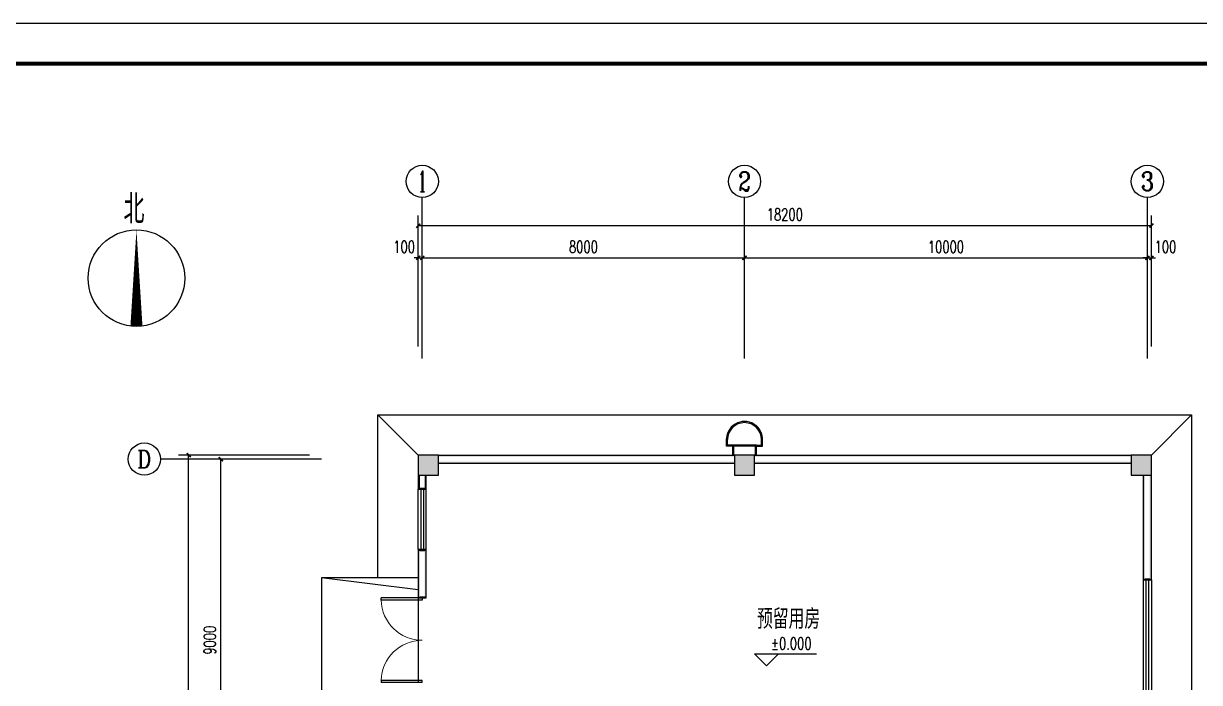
# Model space of a CAD drawing. Extents: x 5211311 to 5622788, y -441754 to -251897.
# Drawn here: x 5531773 to 5560967, y -381486 to -365114 of the extents above; entities that cross this region are included whole.
import ezdxf
from ezdxf.enums import TextEntityAlignment as Align

# ---------------------------------------------------------------- set-up
doc = ezdxf.new("R2010")
doc.units = 0
doc.header["$LTSCALE"] = 1000
doc.header["$MEASUREMENT"] = 0
doc.layers.get('0').update_dxf_attribs({"linetype": 'CONTINUOUS'})
doc.layers.get('Defpoints').update_dxf_attribs({"linetype": 'CONTINUOUS'})
for name, color, linetype in [('AXIS_TEXT', 7, 'CONTINUOUS'), ('PUB_HATCH', 8, 'CONTINUOUS'), ('PUB_TITLE', 4, 'CONTINUOUS'), ('建筑底图', 251, 'CONTINUOUS')]:
    doc.layers.add(name, color=color, linetype=linetype)
doc.styles.add('_HZTXT', font='txt.shx', dxfattribs={"width": 0.8, "bigfont": 'HZTXT.shx'})
doc.styles.add('_TCH_AXIS', font='COMPLEX', dxfattribs={"bigfont": 'GBCBIG'})
doc.styles.add('_TCH_DIM', font='SIMPLEX', dxfattribs={"bigfont": 'GBCBIG'})
doc.styles.add('_TCH_DIM_T3', font='SIMPLEX', dxfattribs={"width": 0.705882, "bigfont": 'GBCBIG'})
doc.styles.add('COMPLEX', font='COMPLEX')
doc.dimstyles.new('_TCH_ARCH&&100', dxfattribs={"dimtxt": 297.5, "dimasz": 100, "dimexe": 250, "dimexo": 300, "dimgap": 126.25, "dimtad": 1, "dimdec": 0, "dimzin": 0, "dimdsep": 46, "dimtxsty": '_TCH_DIM_T3', "dimblk": 'ARCHTICK', "dimcen": 0.09, "dimclrt": 7, "dimazin": 2, "dimtfac": 1, "dimtdec": 0, "dimtix": 1, "dimtmove": 2, "dimatfit": 3, "dimfxl": 0, "dimtolj": 1, "dimtzin": 0, "dimarcsym": 0})

# ---------------------------------------------------------------- blocks, each defined once
blk = doc.blocks.new('$TCHSYS$WIN2D')
for p, q in [((-0.5, 0.5), (0.5, 0.5)), ((-0.5, 0.5), (-0.5, -0.5)), ((0.5, 0.5), (0.5, -0.5)), ((0.5, 0.1667), (-0.5, 0.1667)), ((0.5, -0.1667), (-0.5, -0.1667)), ((-0.5, -0.5), (0.5, -0.5))]:
    blk.add_line(p, q)
blk = doc.blocks.new('$DorLib2D$00000002')
for p, q in [((-0.5, 0), (-0.5, 0.4875)), ((-0.475, 0.4875), (-0.5, 0.4875)), ((-0.475, 0), (-0.475, 0.4875)), ((0.475, 0), (0.475, 0.4875)), ((0.475, 0.4875), (0.5, 0.4875)), ((0.5, 0), (0.5, 0.4875)), ((-0.5, 0), (-0.475, 0)), ((0.5, 0), (0.475, 0))]:
    blk.add_line(p, q)
at = {"lineweight": 13}
for centre, start, end in [((-0.4875, 0), 0, 88.53072), ((0.4875, 0), 91.46928, 180)]:
    blk.add_arc(centre, 0.4875, start, end, dxfattribs=at)
blk = doc.blocks.new('_FZH')
blk.add_lwpolyline([(-0.5, -0.5), (0.5, -0.5), (0.5, 0.5), (-0.5, 0.5)], close=True)
at = {"layer": 'PUB_HATCH'}
blk.add_solid([(-0.5, -0.5), (0.5, -0.5), (-0.5, 0.5), (0.5, 0.5)], dxfattribs=at)
blk = doc.blocks.new('_ArchTick')
at = {"color": 0, "linetype": 'ByBlock', "const_width": 0.4}
blk.add_lwpolyline([(-0.5, -0.5), (0.5, 0.5)], dxfattribs=at)
blk = doc.blocks.new('*D122')
at = {"layer": 'Defpoints', "color": 0, "transparency": 16777216}
for p in [(5536673, -375936), (5539173, -375936), (5539173, -384936)]:
    blk.add_point(p, dxfattribs=at)
at = {"layer": '建筑底图', "color": 0, "lineweight": -2, "transparency": 16777216}
for p, q in [((5538873, -375936), (5536423, -375936)), ((5536673, -384936), (5536673, -375936)), ((5538873, -384936), (5536423, -384936))]:
    blk.add_line(p, q, dxfattribs=at)
at = {"layer": '建筑底图', "color": 0, "lineweight": -2, "transparency": 16777216, "xscale": 100, "yscale": 100, "zscale": 100}
for p, rotation in [((5536673, -375936), 90), ((5536673, -384936), 270)]:
    blk.add_blockref('_ArchTick', p, dxfattribs=dict(at, rotation=rotation))
at = {"layer": '建筑底图', "color": 7, "transparency": 16777216, "insert": (5536398, -380436), "char_height": 297.5, "attachment_point": 5, "rotation": 90, "style": '_TCH_DIM_T3'}
blk.add_mtext('\\A1;9000', dxfattribs=at)
blk = doc.blocks.new('*D123')
at = {"layer": 'Defpoints', "color": 0, "transparency": 16777216}
for p in [(5535873, -375836), (5539173, -375836), (5539173, -398036)]:
    blk.add_point(p, dxfattribs=at)
at = {"layer": '建筑底图', "color": 0, "lineweight": -2, "transparency": 16777216}
for p, q in [((5538873, -375836), (5535623, -375836)), ((5535873, -398036), (5535873, -375836)), ((5538873, -398036), (5535623, -398036))]:
    blk.add_line(p, q, dxfattribs=at)
at = {"layer": '建筑底图', "color": 0, "lineweight": -2, "transparency": 16777216, "xscale": 100, "yscale": 100, "zscale": 100}
for p, rotation in [((5535873, -375836), 90), ((5535873, -398036), 270)]:
    blk.add_blockref('_ArchTick', p, dxfattribs=dict(at, rotation=rotation))
at = {"layer": '建筑底图', "color": 7, "transparency": 16777216, "insert": (5535598, -386936), "char_height": 297.5, "attachment_point": 5, "rotation": 90, "style": '_TCH_DIM_T3'}
blk.add_mtext('\\A1;22200', dxfattribs=at)
blk = doc.blocks.new('_AXISO')
blk.add_circle((0, 0), 0.5)
at = {"layer": 'AXIS_TEXT', "style": 'COMPLEX', "width": 1.041667}
blk.add_attdef('A', text='', height=0.56, dxfattribs=at).set_placement((-0.25, -0.28), (0.25, -0.28), align=Align.FIT)
blk = doc.blocks.new('*D124')
at = {"layer": 'Defpoints', "color": 0, "transparency": 16777216}
for p in [(5541673, -370936), (5541573, -373436), (5541673, -373436)]:
    blk.add_point(p, dxfattribs=at)
at = {"layer": '建筑底图', "color": 0, "lineweight": -2, "transparency": 16777216}
for p, q in [((5541573, -373136), (5541573, -370686)), ((5541673, -373136), (5541673, -370686)), ((5541573, -370936), (5541473, -370936)), ((5541573, -370936), (5541673, -370936)), ((5541673, -370936), (5541773, -370936))]:
    blk.add_line(p, q, dxfattribs=at)
at = {"layer": '建筑底图', "color": 0, "lineweight": -2, "transparency": 16777216, "xscale": 100, "yscale": 100, "zscale": 100}
blk.add_blockref('_ArchTick', (5541573, -370936), dxfattribs=at)
at = {"layer": '建筑底图', "color": 0, "lineweight": -2, "transparency": 16777216, "xscale": 100, "yscale": 100, "zscale": 100, "rotation": 180}
blk.add_blockref('_ArchTick', (5541673, -370936), dxfattribs=at)
at = {"layer": '建筑底图', "color": 7, "transparency": 16777216, "insert": (5541223, -370661), "char_height": 297.5, "attachment_point": 5, "style": '_TCH_DIM_T3'}
blk.add_mtext('\\A1;100', dxfattribs=at)
blk = doc.blocks.new('*D125')
at = {"layer": 'Defpoints', "color": 0, "transparency": 16777216}
for p in [(5549673, -370936), (5541673, -373436), (5549673, -373436)]:
    blk.add_point(p, dxfattribs=at)
at = {"layer": '建筑底图', "color": 0, "lineweight": -2, "transparency": 16777216}
for p, q in [((5541673, -373136), (5541673, -370686)), ((5549673, -373136), (5549673, -370686)), ((5541673, -370936), (5549673, -370936))]:
    blk.add_line(p, q, dxfattribs=at)
at = {"layer": '建筑底图', "color": 0, "lineweight": -2, "transparency": 16777216, "xscale": 100, "yscale": 100, "zscale": 100, "rotation": 180}
blk.add_blockref('_ArchTick', (5541673, -370936), dxfattribs=at)
at = {"layer": '建筑底图', "color": 0, "lineweight": -2, "transparency": 16777216, "xscale": 100, "yscale": 100, "zscale": 100}
blk.add_blockref('_ArchTick', (5549673, -370936), dxfattribs=at)
at = {"layer": '建筑底图', "color": 7, "transparency": 16777216, "insert": (5545673, -370661), "char_height": 297.5, "attachment_point": 5, "style": '_TCH_DIM_T3'}
blk.add_mtext('\\A1;8000', dxfattribs=at)
blk = doc.blocks.new('*D126')
at = {"layer": 'Defpoints', "color": 0, "transparency": 16777216}
for p in [(5559673, -370936), (5549673, -373436), (5559673, -373436)]:
    blk.add_point(p, dxfattribs=at)
at = {"layer": '建筑底图', "color": 0, "lineweight": -2, "transparency": 16777216}
for p, q in [((5549673, -373136), (5549673, -370686)), ((5559673, -373136), (5559673, -370686)), ((5549673, -370936), (5559673, -370936))]:
    blk.add_line(p, q, dxfattribs=at)
at = {"layer": '建筑底图', "color": 0, "lineweight": -2, "transparency": 16777216, "xscale": 100, "yscale": 100, "zscale": 100, "rotation": 180}
blk.add_blockref('_ArchTick', (5549673, -370936), dxfattribs=at)
at = {"layer": '建筑底图', "color": 0, "lineweight": -2, "transparency": 16777216, "xscale": 100, "yscale": 100, "zscale": 100}
blk.add_blockref('_ArchTick', (5559673, -370936), dxfattribs=at)
at = {"layer": '建筑底图', "color": 7, "transparency": 16777216, "insert": (5554673, -370661), "char_height": 297.5, "attachment_point": 5, "style": '_TCH_DIM_T3'}
blk.add_mtext('\\A1;10000', dxfattribs=at)
blk = doc.blocks.new('*D127')
at = {"layer": 'Defpoints', "color": 0, "transparency": 16777216}
for p in [(5559773, -370936), (5559673, -373436), (5559773, -373436)]:
    blk.add_point(p, dxfattribs=at)
at = {"layer": '建筑底图', "color": 0, "lineweight": -2, "transparency": 16777216}
for p, q in [((5559673, -373136), (5559673, -370686)), ((5559773, -373136), (5559773, -370686)), ((5559673, -370936), (5559573, -370936)), ((5559673, -370936), (5559773, -370936)), ((5559773, -370936), (5559873, -370936))]:
    blk.add_line(p, q, dxfattribs=at)
at = {"layer": '建筑底图', "color": 0, "lineweight": -2, "transparency": 16777216, "xscale": 100, "yscale": 100, "zscale": 100}
blk.add_blockref('_ArchTick', (5559673, -370936), dxfattribs=at)
at = {"layer": '建筑底图', "color": 0, "lineweight": -2, "transparency": 16777216, "xscale": 100, "yscale": 100, "zscale": 100, "rotation": 180}
blk.add_blockref('_ArchTick', (5559773, -370936), dxfattribs=at)
at = {"layer": '建筑底图', "color": 7, "transparency": 16777216, "insert": (5560123, -370661), "char_height": 297.5, "attachment_point": 5, "style": '_TCH_DIM_T3'}
blk.add_mtext('\\A1;100', dxfattribs=at)
blk = doc.blocks.new('*D128')
at = {"layer": 'Defpoints', "color": 0, "transparency": 16777216}
for p in [(5559773, -370136), (5541573, -373436), (5559773, -373436)]:
    blk.add_point(p, dxfattribs=at)
at = {"layer": '建筑底图', "color": 0, "lineweight": -2, "transparency": 16777216}
for p, q in [((5541573, -373136), (5541573, -369886)), ((5541573, -370136), (5559773, -370136)), ((5559773, -373136), (5559773, -369886))]:
    blk.add_line(p, q, dxfattribs=at)
at = {"layer": '建筑底图', "color": 0, "lineweight": -2, "transparency": 16777216, "xscale": 100, "yscale": 100, "zscale": 100, "rotation": 180}
blk.add_blockref('_ArchTick', (5541573, -370136), dxfattribs=at)
at = {"layer": '建筑底图', "color": 0, "lineweight": -2, "transparency": 16777216, "xscale": 100, "yscale": 100, "zscale": 100}
blk.add_blockref('_ArchTick', (5559773, -370136), dxfattribs=at)
at = {"layer": '建筑底图', "color": 7, "transparency": 16777216, "insert": (5550673, -369861), "char_height": 297.5, "attachment_point": 5, "style": '_TCH_DIM_T3'}
blk.add_mtext('\\A1;18200', dxfattribs=at)

msp = doc.modelspace()

# ---------------------------------------------------------------- hatches: boundary and pattern name
at = {"layer": '建筑底图'}
for points in [[(5542073, -375835.6), (5541573, -375835.6), (5541613, -375875.6), (5542033, -375875.6)], [(5541573, -375835.6), (5541573, -376335.6), (5541613, -376295.6), (5541613, -375875.6)], [(5542073, -376335.6), (5542073, -375835.6), (5542033, -375875.6), (5542033, -376295.6)], [(5549423, -375875.6), (5549423, -375835.6), (5542073, -375835.6), (5542073, -375875.6)], [(5549423, -376035.6), (5549423, -375995.6), (5542073, -375995.6), (5542073, -376035.6)], [(5549923, -375835.6), (5549423, -375835.6), (5549463, -375875.6), (5549883, -375875.6)], [(5549423, -375835.6), (5549423, -376335.6), (5549463, -376295.6), (5549463, -375875.6)], [(5549923, -376335.6), (5549923, -375835.6), (5549883, -375875.6), (5549883, -376295.6)], [(5559273, -375875.6), (5559273, -375835.6), (5549923, -375835.6), (5549923, -375875.6)], [(5559273, -376035.6), (5559273, -375995.6), (5549923, -375995.6), (5549923, -376035.6)], [(5559773, -375835.6), (5559273, -375835.6), (5559313, -375875.6), (5559733, -375875.6)], [(5559273, -375835.6), (5559273, -376335.6), (5559313, -376295.6), (5559313, -375875.6)], [(5559773, -376335.6), (5559773, -375835.6), (5559733, -375875.6), (5559733, -376295.6)], [(5541573, -376335.6), (5542073, -376335.6), (5542033, -376295.6), (5541613, -376295.6)], [(5549423, -376335.6), (5549923, -376335.6), (5549883, -376295.6), (5549463, -376295.6)], [(5559273, -376335.6), (5559773, -376335.6), (5559733, -376295.6), (5559313, -376295.6)], [(5541613, -376335.6), (5541573, -376335.6), (5541573, -376685.6), (5541613, -376645.6)], [(5541773, -376335.6), (5541733, -376335.6), (5541733, -376645.6), (5541773, -376685.6)], [(5559613, -376335.6), (5559573, -376335.6), (5559573, -378935.6), (5559613, -378895.6)], [(5559773, -376335.6), (5559733, -376335.6), (5559733, -378895.6), (5559773, -378935.6)], [(5541573, -376685.6), (5541773, -376685.6), (5541733, -376645.6), (5541613, -376645.6)], [(5541573, -378185.6), (5541573, -379385.6), (5541613, -379345.6), (5541613, -378225.6)], [(5541773, -378185.6), (5541573, -378185.6), (5541613, -378225.6), (5541733, -378225.6)], [(5541773, -379385.6), (5541773, -378185.6), (5541733, -378225.6), (5541733, -379345.6)], [(5559573, -378935.6), (5559773, -378935.6), (5559733, -378895.6), (5559613, -378895.6)], [(5541573, -379385.6), (5541773, -379385.6), (5541733, -379345.6), (5541613, -379345.6)]]:
    msp.add_hatch(color=256, dxfattribs=at).paths.add_polyline_path(points)

# ---------------------------------------------------------------- linework, layer by layer
at = {"layer": 'PUB_TITLE', "color": 4}
msp.add_lwpolyline([(5513525.5, -424514), (5597625.5, -424514), (5597625.5, -365114), (5513525.5, -365114)], close=True, dxfattribs=at)
at = {"layer": 'PUB_TITLE', "color": 4, "const_width": 100}
msp.add_lwpolyline([(5516025.5, -423514), (5596625.5, -423514), (5596625.5, -366114), (5516025.5, -366114)], close=True, dxfattribs=at)
at = {"layer": '建筑底图'}
for p, q in [((5541673, -373435.6), (5541673, -369435.6)), ((5549673, -373435.6), (5549673, -369435.6)), ((5559673, -373435.6), (5559673, -369435.6)), ((5541573, -375835.6), (5540573, -374835.6)), ((5559773, -375835.6), (5560773, -374835.6)), ((5549224, -375615.6), (5549224, -375435.6)), ((5549373, -375615.6), (5549224, -375615.6)), ((5549253, -375585.6), (5549253, -375450.4)), ((5549373, -375585.6), (5549253, -375585.6)), ((5549973, -375585.6), (5550093, -375585.6)), ((5549973, -375615.6), (5550122, -375615.6)), ((5550093, -375585.6), (5550093, -375450.4)), ((5550122, -375615.6), (5550122, -375435.6)), ((5539173, -375935.6), (5535173, -375935.6)), ((5542073, -375835.6), (5549423, -375835.6)), ((5549923, -375835.6), (5559273, -375835.6)), ((5542073, -376035.6), (5549423, -376035.6)), ((5549923, -376035.6), (5559273, -376035.6)), ((5541573, -376335.6), (5541573, -376685.6)), ((5541773, -376685.6), (5541773, -376335.6)), ((5559573, -376335.6), (5559573, -378935.6)), ((5559773, -378935.6), (5559773, -376335.6)), ((5541573, -376685.6), (5541773, -376685.6)), ((5541573, -378185.6), (5541573, -379385.6)), ((5541773, -378185.6), (5541573, -378185.6)), ((5541773, -379385.6), (5541773, -378185.6)), ((5539173, -378885.6), (5539173, -381985.6)), ((5541573, -379185.6), (5539173, -378885.6)), ((5541573, -378885.6), (5539173, -378885.6)), ((5559573, -378935.6), (5559773, -378935.6)), ((5541573, -379385.6), (5541573, -381485.6)), ((5541573, -379385.6), (5541773, -379385.6)), ((5550219.5, -381072.5), (5549919.5, -380772.5)), ((5549919.5, -380772.5), (5551459.8, -380772.5)), ((5550219.5, -381072.5), (5550519.5, -380772.5))]:
    msp.add_line(p, q, dxfattribs=at)
msp.add_lwpolyline([(5534576.7, -372640.5, 300, 0, 0), (5534576.7, -370240.5, 0, 0, 0)], format="xyseb", dxfattribs=at)
for points in [[(5540573, -378885.6), (5540573, -374835.6), (5560773, -374835.6), (5560773, -399035.6), (5556223, -399035.6)], [(5549973, -375835.6), (5549973, -375585.6), (5549373, -375585.6), (5549373, -375835.6)], [(5549943, -375835.6), (5549943, -375615.6), (5549403, -375615.6), (5549403, -375835.6)]]:
    msp.add_lwpolyline(points, dxfattribs=at)
msp.add_circle((5534576.7, -371440.5), 1200, dxfattribs=at)
for radius, start, end in [(450, 356.17745, 183.82255), (420, 0, 180)]:
    msp.add_arc((5549673, -375450.4), radius, start, end, dxfattribs=at)

# ---------------------------------------------------------------- block references
ref = msp.add_blockref('_AXISO', (5541673, -369035.6), dxfattribs=dict(at, xscale=800, yscale=800, zscale=800))
ref.add_attrib('A', '1', dxfattribs={"layer": 'AXIS_TEXT', "color": 0, "height": 514.7, "style": '_TCH_AXIS'}).set_placement((5541562.7, -369293), (5541783.3, -369293), align=Align.FIT)
ref = msp.add_blockref('_AXISO', (5549673, -369035.6), dxfattribs=dict(at, xscale=800, yscale=800, zscale=800))
ref.add_attrib('A', '2', dxfattribs={"layer": 'AXIS_TEXT', "color": 0, "height": 465.9, "style": '_TCH_AXIS'}).set_placement((5549517.7, -369268.6), (5549828.4, -369268.6), align=Align.FIT)
ref = msp.add_blockref('_AXISO', (5559673, -369035.6), dxfattribs=dict(at, xscale=800, yscale=800, zscale=800))
ref.add_attrib('A', '3', dxfattribs={"layer": 'AXIS_TEXT', "color": 0, "height": 465.9, "style": '_TCH_AXIS'}).set_placement((5559517.7, -369268.6), (5559828.4, -369268.6), align=Align.FIT)
ref = msp.add_blockref('_AXISO', (5534773, -375935.6), dxfattribs=dict(at, xscale=800, yscale=800, zscale=800))
ref.add_attrib('A', 'D', dxfattribs={"layer": 'AXIS_TEXT', "color": 0, "height": 435.3, "style": '_TCH_AXIS'}).set_placement((5534596.9, -376153.2), (5534949.2, -376153.2), align=Align.FIT)
at = {"layer": '建筑底图', "xscale": 500, "yscale": 500, "zscale": 500}
for p in [(5541823, -376085.6), (5549673, -376085.6), (5559523, -376085.6)]:
    msp.add_blockref('_FZH', p, dxfattribs=at)
at = {"layer": '建筑底图'}
for name, p, xscale, yscale, zscale, rotation in [('$TCHSYS$WIN2D', (5541673, -377435.6), -1500, 200, -1500, 270.0000000000237), ('$TCHSYS$WIN2D', (5559673, -380435.6), 3000, -200, 3000, 269.9999999999763), ('$DorLib2D$00000002', (5541673, -380435.6), -2100, -2100, -2100, 270.0000000000237)]:
    msp.add_blockref(name, p, dxfattribs=dict(at, xscale=xscale, yscale=yscale, zscale=zscale, rotation=rotation))

# ---------------------------------------------------------------- texts
at = {"layer": '建筑底图', "style": '_TCH_DIM'}
msp.add_text('北', height=723.4, dxfattribs=at).set_placement((5534255.4, -370086.7))
at = {"layer": '建筑底图'}
for s, height, style, width, p in [('预留用房', 490.23, '_HZTXT', 0.8, (5549981.9, -380153)), ('%%P0.000', 297.5, '_TCH_DIM', 0.705882, (5550329.8, -380667.5))]:
    msp.add_text(s, height=height, dxfattribs=dict(at, style=style, width=width)).set_placement(p)

# ---------------------------------------------------------------- dimensions: what is measured, and where the dimension line sits
for p1, p2, distance, picture, middle in [((5541573, -373435.6), (5559773, -373435.6), 3300, '*D128', (5550673, -369860.6)), ((5541673, -373435.6), (5549673, -373435.6), 2500, '*D125', (5545673, -370660.6)), ((5549673, -373435.6), (5559673, -373435.6), 2500, '*D126', (5554673, -370660.6)), ((5539173, -398035.6), (5539173, -375835.6), 3300, '*D123', (5535598, -386935.6)), ((5539173, -384935.6), (5539173, -375935.6), 2500, '*D122', (5536398, -380435.6))]:
    dim = msp.add_aligned_dim(p1=p1, p2=p2, distance=distance, dimstyle='_TCH_ARCH&&100', dxfattribs=at)
    dim.commit()
    dim.dimension.update_dxf_attribs({"geometry": picture, "text_midpoint": middle})
for base, p1, p2, picture, middle in [((5541673, -370935.6), (5541573, -373435.6), (5541673, -373435.6), '*D124', (5541223, -370660.6)), ((5559773, -370935.6), (5559673, -373435.6), (5559773, -373435.6), '*D127', (5560123, -370660.6))]:
    dim = msp.add_linear_dim(base=base, p1=p1, p2=p2, angle=0, dimstyle='_TCH_ARCH&&100', dxfattribs=at)
    dim.commit()
    dim.dimension.update_dxf_attribs({"geometry": picture, "text_midpoint": middle, "dimtype": 129})

doc.saveas('drawing.dxf')
